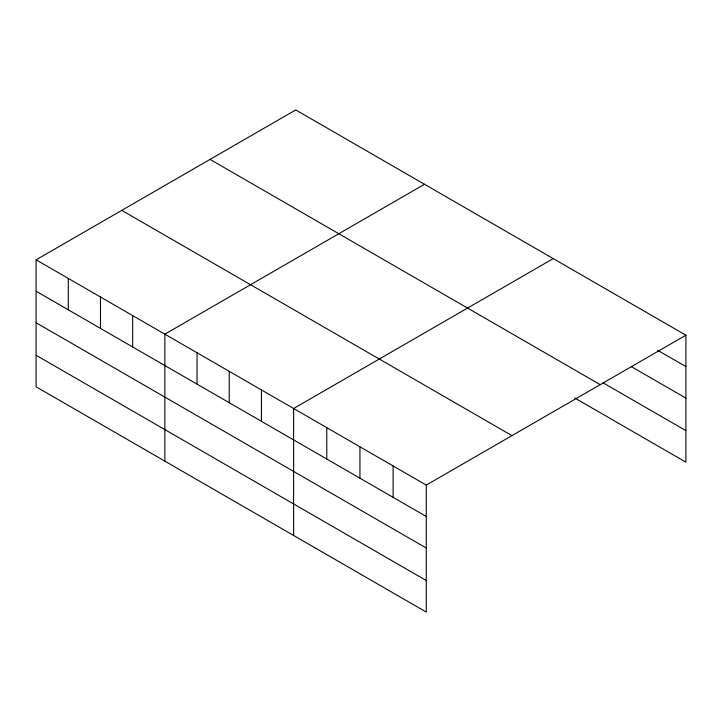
<?xml version="1.0" encoding="UTF-8"?>
<svg xmlns="http://www.w3.org/2000/svg" width="722" height="722" viewBox="0 0 722 722"><rect width="100%" height="100%" fill="white"/><g stroke="black" fill="none" stroke-linecap="round" stroke-linejoin="round"><path stroke-width="1.08" d="M426.269 548.025L426.269 485.094L36.1 259.83L36.1 386.802L426.269 612.066L426.269 548.025L36.1 322.761M574.703 397.966L685.9 462.17L685.9 335.198L295.731 109.934L36.1 259.83M424.482 184.272L164.86 334.169L164.86 461.141M553.242 258.611L293.61 408.508L293.61 535.471M426.269 485.094L685.9 335.198M657.616 350.26L685.9 366.586M631.272 366.595L685.9 398.129M602.987 382.759L685.9 430.628M210.048 159.4L600.226 384.664M121.774 210.364L511.952 435.628M36.1 291.219L426.269 516.483M36.1 355.26L426.269 580.524M393.111 465.943L393.111 497.332M359.944 446.801L359.944 478.19M326.777 427.65L326.777 459.039M261.427 389.916L261.427 421.305M229.235 371.334L229.235 402.723M197.043 352.751L197.043 384.14M132.667 315.586L132.667 346.975M100.475 296.995L100.475 328.384M68.292 278.412L68.292 309.801"/></g></svg>
